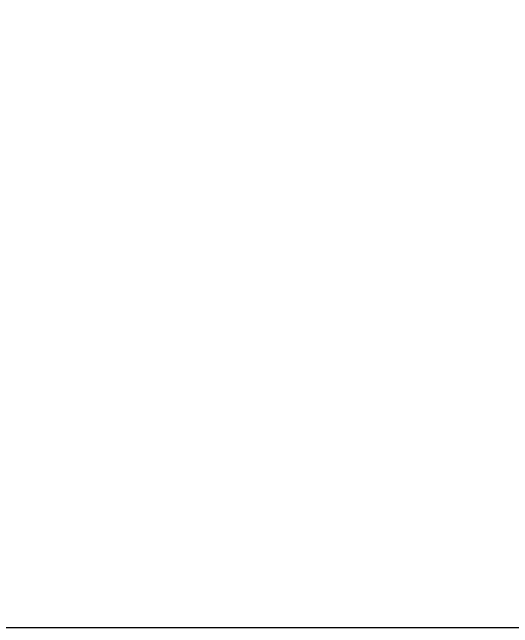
# Model space of a CAD drawing. Header units: millimetres. Extents: x 0 to 279, y 0 to 216.
# Drawn here: x 207.14 to 212.37, y 183.25 to 189.68 of the extents above; entities that cross this region are included whole.
import ezdxf

# ---------------------------------------------------------------- set-up
doc = ezdxf.new("R2010")
doc.units = ezdxf.units.MM

msp = doc.modelspace()

# ---------------------------------------------------------------- linework, layer by layer
at = {"color": 7, "linetype": 'Continuous', "lineweight": 25}
msp.add_line((240.9656, 183.2544), (151.4204, 183.2544), dxfattribs=at)
for points, knots in [([(210.0676, 194.7227), (209.5715, 194.7194), (208.6224, 194.7129), (207.2652, 194.6593), (206.039, 194.5793), (204.9413, 194.4764), (203.9159, 194.3509), (202.9762, 194.2071), (202.1313, 194.0489), (201.4516, 193.9046), (200.9175, 193.7752), (200.4795, 193.659), (200.0706, 193.542), (199.5629, 193.3848), (198.9268, 193.1658), (198.1807, 192.8706), (197.4221, 192.5216), (196.5746, 192.0672), (195.6825, 191.4898), (194.789, 190.7605), (194.0226, 189.9683), (193.3839, 189.1241), (192.8571, 188.2202), (192.4797, 187.3458), (192.2118, 186.5008), (192.0257, 185.6906), (191.8867, 184.6925), (191.8268, 183.8698), (191.8342, 183.3464), (191.8356, 183.2544)], [0, 0, 0, 0, 0.060353, 0.115444, 0.165366, 0.210237, 0.250196, 0.291876, 0.326962, 0.355719, 0.378359, 0.395249, 0.411974, 0.431108, 0.461205, 0.495449, 0.530669, 0.564843, 0.614808, 0.662303, 0.707302, 0.750348, 0.791917, 0.83494, 0.866135, 0.899695, 0.935915, 0.988731, 1, 1, 1, 1]), ([(193.1646, 183.2544), (193.1741, 183.6545), (193.1924, 184.4216), (193.3426, 185.5216), (193.6023, 186.5388), (193.9835, 187.4969), (194.5081, 188.4174), (195.1852, 189.2785), (196.006, 190.0579), (196.8415, 190.6639), (197.6444, 191.1361), (198.3856, 191.5046), (199.1353, 191.8199), (199.8433, 192.0746), (200.4631, 192.2692), (201.0055, 192.4212), (201.558, 192.5612), (202.2126, 192.7105), (203.0355, 192.8689), (203.9574, 193.0135), (204.9661, 193.1398), (206.0443, 193.2433), (207.2596, 193.3246), (208.6159, 193.3793), (209.5682, 193.3859), (210.0676, 193.3894)], [0, 0, 0, 0, 0.053353, 0.102316, 0.147241, 0.1925, 0.239113, 0.288468, 0.339521, 0.392079, 0.428565, 0.466389, 0.50485, 0.539316, 0.568606, 0.592894, 0.615491, 0.645379, 0.6829, 0.728491, 0.771072, 0.819321, 0.873445, 0.933622, 1, 1, 1, 1])]:
    msp.add_open_spline(points, degree=3, knots=knots, dxfattribs=at)

doc.saveas('drawing.dxf')
